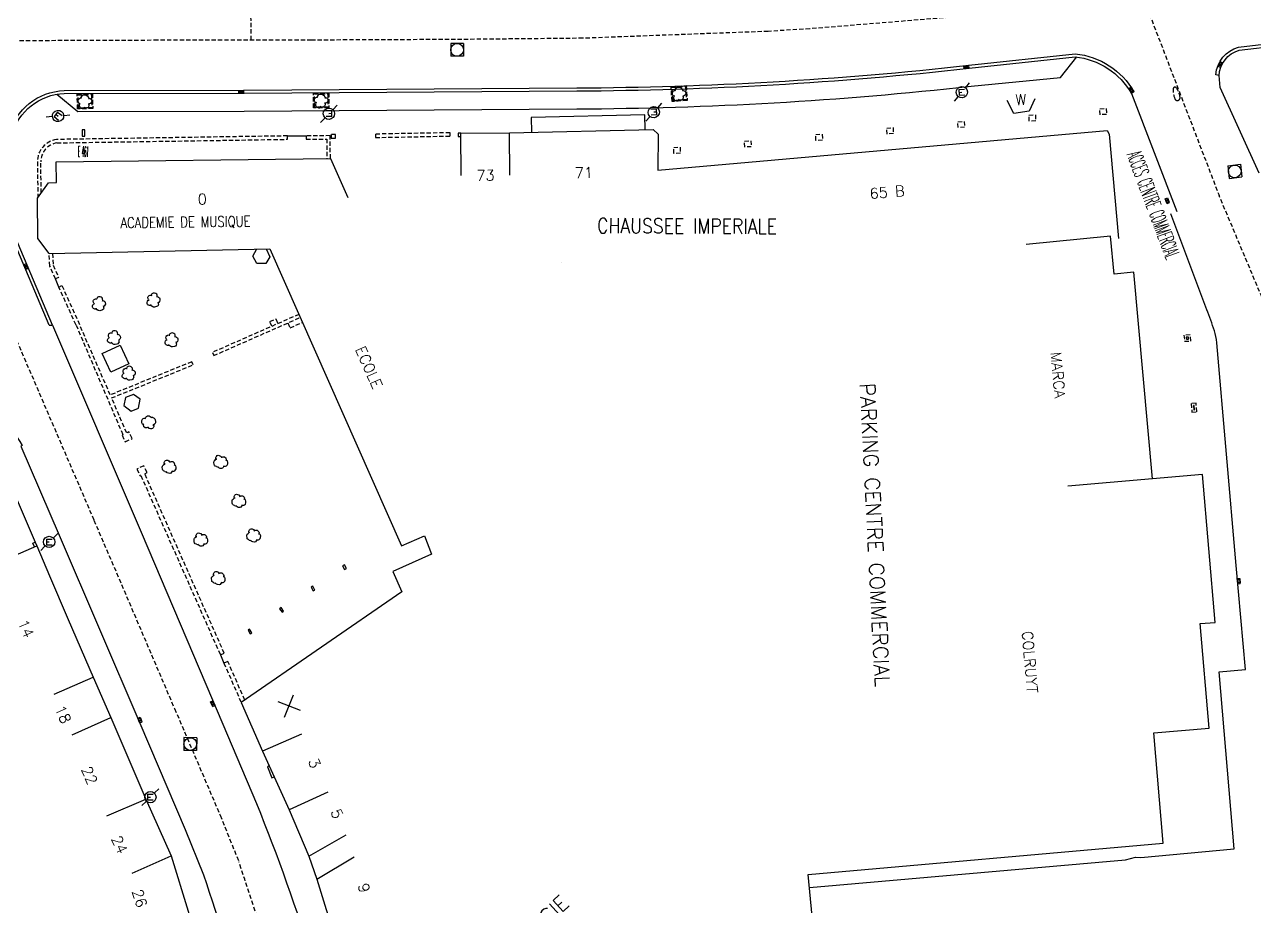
# Model space of a CAD drawing. Header units: millimetres. Extents: x 156998 to 158000, y 123000 to 124000.
# Drawn here: x 157605.7 to 157750.5, y 123395.4 to 123499.2 of the extents above; entities that cross this region are included whole.
import ezdxf
from ezdxf.enums import TextEntityAlignment as Align

# ---------------------------------------------------------------- set-up
doc = ezdxf.new("R2010")
doc.units = ezdxf.units.MM
doc.linetypes.add('DASHED', pattern=[0.75, 0.5, -0.25])
doc.layers.get('0').update_dxf_attribs({"linetype": 'CONTINUOUS'})
for name, color, linetype in [('W0001', 6, 'DASHED'), ('W0008', 7, 'CONTINUOUS'), ('W0100', 7, 'CONTINUOUS'), ('W0112', 1, 'DASHED'), ('W0300', 7, 'CONTINUOUS'), ('W0334', 7, 'CONTINUOUS'), ('W0400', 7, 'CONTINUOUS'), ('W0420', 7, 'CONTINUOUS'), ('W0471', 7, 'CONTINUOUS'), ('W0984', 7, 'CONTINUOUS'), ('W0989', 7, 'CONTINUOUS'), ('W0991', 7, 'CONTINUOUS'), ('W1102', 7, 'CONTINUOUS')]:
    doc.layers.add(name, color=color, linetype=linetype)
doc.styles.get("Standard").update_dxf_attribs({"font": 'romans.shx', "width": 0.85})

# ---------------------------------------------------------------- blocks, each defined once
blk = doc.blocks.new('T400')
for p, q in [((-0.15, 0.3), (0.15, 0.3)), ((-0.15, -0.25), (-0.15, 0.3)), ((-0.15, 0.15), (0.15, 0.15)), ((-0.15, 0), (0.15, 0)), ((0.15, 0.3), (0.15, -0.25)), ((-0.15, -0.15), (0.15, -0.15)), ((-0.15, -0.25), (-0.15, -0.3)), ((-0.15, -0.3), (0.15, -0.3)), ((0.15, -0.3), (0.15, -0.25))]:
    blk.add_line(p, q)
blk = doc.blocks.new('T471')
for p, q in [((-0.333334, 0.333334), (-0.333334, -0.333334)), ((-0.333334, 0.333334), (0.333334, 0.333334)), ((-0.333334, 0), (0, 0)), ((0.500001, 0.500001), (1.000002, 1.000002)), ((-0.500001, -0.500001), (-1.000002, -1.000002)), ((-0.333334, -0.333334), (0.333334, -0.333334))]:
    blk.add_line(p, q)
blk.add_ellipse((0, 0), major_axis=(0.471405, 0.471405), ratio=1, start_param=5.4977871438, end_param=11.780972451)
blk = doc.blocks.new('t991o')
at = {"color": 0, "linetype": 'Continuous'}
for p, q in [((-1, 1), (1, -1)), ((-1, -1), (1, 1))]:
    blk.add_line(p, q, dxfattribs=at)
blk = doc.blocks.new('T420')
for p, q in [((0.75, 0.75), (-0.75, 0.75)), ((-0.75, 0.75), (-0.75, -0.75)), ((0.75, 0.75), (0.75, -0.75)), ((0.75, -0.75), (-0.75, -0.75))]:
    blk.add_line(p, q)
blk.add_ellipse((0, 0), major_axis=(-0.53, 0.53), ratio=1, start_param=3.926991, end_param=10.210176)
blk = doc.blocks.new('T300')
for p, q in [((-0.8, 0.51), (-0.86, 0.34)), ((-0.86, 0.34), (-0.86, 0.17)), ((-0.86, 0.17), (-0.74, 0.06)), ((-0.69, 0.63), (-0.8, 0.51)), ((-0.8, -0.06), (-0.74, 0.06)), ((-0.74, 0.06), (-0.69, 0.11)), ((-0.57, 0.69), (-0.69, 0.63)), ((-0.46, 0.69), (-0.57, 0.69)), ((-0.29, 0.63), (-0.46, 0.69)), ((-0.29, 0.63), (-0.17, 0.74)), ((-0.23, 0.57), (-0.29, 0.63)), ((-0.17, 0.74), (-0.06, 0.8)), ((-0.06, 0.8), (0.06, 0.8)), ((0.06, 0.8), (0.23, 0.74)), ((0.23, 0.74), (0.34, 0.63)), ((0.34, 0.63), (0.4, 0.51)), ((0.46, 0.46), (0.34, 0.46)), ((0.4, 0.51), (0.4, 0.46)), ((0.57, 0.4), (0.46, 0.46)), ((0.57, 0.4), (0.69, 0.29)), ((0.69, 0.29), (0.74, 0.17)), ((0.74, 0.06), (0.69, -0.17)), ((0.74, 0.17), (0.74, 0.06)), ((-0.8, -0.17), (-0.8, -0.06)), ((-0.8, -0.23), (-0.8, -0.17)), ((-0.74, -0.34), (-0.8, -0.23)), ((-0.69, -0.4), (-0.74, -0.34)), ((-0.51, -0.46), (-0.69, -0.4)), ((-0.4, -0.46), (-0.51, -0.46)), ((-0.4, -0.46), (-0.34, -0.46)), ((-0.34, -0.46), (-0.34, -0.4)), ((-0.34, -0.51), (-0.34, -0.46)), ((-0.29, -0.63), (-0.34, -0.51)), ((-0.17, -0.74), (-0.29, -0.63)), ((-0.06, -0.8), (-0.17, -0.74)), ((0.06, -0.8), (-0.06, -0.8)), ((0.17, -0.74), (0.06, -0.8)), ((0.23, -0.69), (0.17, -0.74)), ((0.29, -0.46), (0.23, -0.46)), ((0.29, -0.63), (0.23, -0.69)), ((0.46, -0.4), (0.29, -0.46)), ((0.34, -0.51), (0.29, -0.63)), ((0.34, -0.51), (0.34, -0.46)), ((0.57, -0.34), (0.46, -0.4)), ((0.63, -0.29), (0.57, -0.34)), ((0.69, -0.17), (0.63, -0.29))]:
    blk.add_line(p, q)

msp = doc.modelspace()

# ---------------------------------------------------------------- linework, layer by layer
at = {"flags": 128}
msp.add_lwpolyline([(157668.95, 123471.25), (157668.95, 123471.25)], dxfattribs=at)
at = {"layer": 'W0001', "flags": 128}
msp.add_lwpolyline([(157840.62, 123619.85, 0.001234), (157789.01, 123589.4), (157770.94, 123578.82, -0.224783), (157762.57, 123578.09), (157748.59, 123583.79, 0.217615), (157734.12, 123582.68), (157693.71, 123560.36), (157665, 123544.55), (157639.25, 123530.51, 0.312777), (157632.23, 123518.13), (157632.34, 123497.36)], format="xyb", dxfattribs=at)
at = {"layer": 'W0001'}
for points in [[(157856.74, 123526.07), (157842.84, 123522.11), (157832.67, 123519.6), (157824.77, 123517.72), (157803.93, 123513.32), (157788.99, 123510.41), (157771.61, 123507.33), (157761.98, 123505.83), (157738.53, 123502.7), (157714.62, 123500.05), (157698.13, 123498.7), (157693.24, 123498.4), (157671.43, 123497.59), (157657.19, 123497.45), (157639.48, 123497.37), (157621.38, 123497.35), (157601.82, 123497.28), (157592.92, 123497.41), (157575.15, 123497.6), (157549.46, 123497.44), (157531.64, 123497.35), (157514.7, 123497.32), (157508.83, 123497.28), (157506.03, 123497.23)], [(157737.31, 123502.56), (157746.31, 123479.11)], [(157701.31, 123385.2), (157702.59, 123385.72), (157756.06, 123391.7), (157755.24, 123421.35), (157754, 123460.87), (157746.31, 123479.11)]]:
    msp.add_lwpolyline(points, dxfattribs=at)
msp.add_lwpolyline([(157604.77, 123462.05), (157613.88, 123440.88), (157623.36, 123418.72), (157628.73, 123406.17), (157630.94, 123400.68, -0.021797), (157640.61, 123367.47), (157646.54, 123344.64), (157651.08, 123327), (157651.67, 123325.02), (157655.63, 123312.42), (157659.09, 123302.14), (157666.35, 123287.26), (157676, 123267.79), (157687.08, 123245.3), (157687.97, 123242.99), (157706.28, 123205.67), (157711.3, 123195.49, -0.021177), (157719.71, 123173.9, -0.033563), (157730.22, 123136.56), (157732.5, 123124.81), (157736.92, 123099.46), (157744.77, 123054.45), (157754.21, 123000)], format="xyb", dxfattribs=at)
at = {"layer": 'W0008'}
for points in [[(157751.03, 123481.71), (157746.44, 123491.78), (157746.31, 123493.21), (157745.94, 123493.3, -0.315417), (157748.6, 123496.56), (157762.87, 123498.23), (157778.61, 123500.48), (157786.86, 123501.74), (157792.91, 123502.97), (157809.22, 123506.79), (157820.51, 123509.6, -0.333869), (157823.26, 123507.99), (157824.61, 123503.15)], [(157608.62, 123463.84), (157604.16, 123474.34), (157603.88, 123486.21, -0.336128), (157610.39, 123491.43), (157631.57, 123491.47), (157670.7, 123491.75, 0.02639), (157716.86, 123494.41), (157729.39, 123495.75, -0.2445), (157736.3, 123491.28), (157736, 123491.08), (157741.33, 123477.19)], [(157608.62, 123463.84), (157609, 123463.84), (157619.45, 123439.48), (157627.83, 123419.76), (157633.01, 123407.56, -0.041569), (157644.82, 123369.38, 0.331995), (157652.06, 123366.36), (157653.14, 123366.91), (157653.27, 123366.68), (157660.82, 123371.29), (157665.42, 123374.58), (157674.76, 123381.51), (157674.54, 123381.73), (157677.79, 123384.16, 0.300814), (157678.11, 123386.21), (157674.39, 123389.44)], [(157584.2, 123448.49), (157590.33, 123453.17, -0.468427), (157605.41, 123449.66), (157605.26, 123449.6), (157609.8, 123439.13), (157619.28, 123416.98), (157624.63, 123404.47), (157626.78, 123399.14, -0.021738), (157636.31, 123366.38), (157642.24, 123343.53), (157646.73, 123326.09), (157647.11, 123323.69), (157647.26, 123323.71, -0.272484), (157645.12, 123319.29), (157635.23, 123312.17), (157625.15, 123304.83)]]:
    msp.add_lwpolyline(points, format="xyb", dxfattribs=at)
at = {"layer": 'W0008', "flags": 128}
msp.add_lwpolyline([(157698.11, 123397.67), (157735.29, 123400.91), (157736.47, 123401.22), (157737.09, 123401.2), (157748.08, 123402.2), (157746.32, 123423.03), (157749.44, 123423.33), (157748.34, 123435.56), (157746.04, 123461.77, 0.049), (157745.76, 123463.18, 0.0188), (157744.88, 123465.65), (157740.64, 123476.93)], format="xyb", dxfattribs=at)
at = {"layer": 'W0100'}
for points in [[(157724.63, 123490.48), (157723.95, 123489.02), (157722.15, 123488.75), (157721.36, 123490.26)], [(157657.1, 123481.44), (157657.07, 123486.44), (157662.81, 123486.47), (157679.7, 123486.85), (157680.28, 123486.3)], [(157680.26, 123482.06), (157733.14, 123486.74), (157733.38, 123486.29), (157734.49, 123474.01)], [(157680.28, 123486.3), (157680.26, 123482.06)], [(157608.59, 123472.27), (157607.29, 123474.03), (157607.24, 123478.78), (157608.51, 123480.59), (157609.48, 123480.6), (157609.45, 123483.06), (157641.71, 123483.44), (157643.75, 123478.87)], [(157679.74, 123387.24), (157698.9, 123389.39), (157697.96, 123399.2), (157739.74, 123402.88), (157738.64, 123415.87), (157745.15, 123416.42), (157744.11, 123428.72), (157745.85, 123428.85), (157744.37, 123446.24), (157738.47, 123445.74), (157736.27, 123470.05), (157733.98, 123469.85), (157733.55, 123474.31)], [(157608.59, 123472.27), (157634.59, 123472.82), (157650.09, 123437.85), (157652.78, 123439.05), (157653.63, 123436.88), (157649.06, 123434.85), (157650.13, 123432.44), (157631.21, 123419.43), (157633.71, 123413.71), (157636.85, 123406.81), (157639.19, 123401.36)], [(157597.98, 123433.86), (157607.15, 123437.87), (157608.66, 123434.32), (157610.86, 123429.21), (157613.78, 123422.39), (157615.87, 123417.65), (157620, 123408.06), (157622.96, 123401.39), (157624.95, 123394.88), (157629.18, 123380.6), (157631.07, 123374.62), (157632.76, 123367.88), (157634.14, 123362.7), (157635.63, 123356.86), (157636.8, 123352.38), (157632.08, 123350.63)], [(157639.19, 123401.36), (157643.56, 123403.86)], [(157640.1, 123398.64), (157644.52, 123401.28)], [(157640.1, 123398.64), (157642.36, 123391.4)]]:
    msp.add_lwpolyline(points, dxfattribs=at)
msp.add_lwpolyline([(157612.8, 123486.81), (157612.5, 123486.82), (157612.49, 123486.06), (157612.79, 123486.06)], close=True, dxfattribs=at)
at = {"layer": 'W0112'}
for points in [[(157683.6, 123492.03), (157683.71, 123490.26), (157681.93, 123490.15), (157681.81, 123491.91)], [(157683.51, 123491.92), (157683.61, 123490.36), (157682.02, 123490.26), (157681.92, 123491.82)], [(157613.69, 123491.09), (157613.74, 123489.32), (157611.96, 123489.27), (157611.9, 123491.03)], [(157613.59, 123490.98), (157613.64, 123489.42), (157612.05, 123489.37), (157612, 123490.94)], [(157641.52, 123491.17), (157641.53, 123489.4), (157639.74, 123489.4), (157639.73, 123491.16)], [(157641.42, 123491.07), (157641.43, 123489.5), (157639.84, 123489.5), (157639.83, 123491.06)], [(157732.32, 123488.59), (157732.28, 123489.29), (157733.03, 123489.33), (157733.07, 123488.63)], [(157715.61, 123487.07), (157715.57, 123487.77), (157716.32, 123487.81), (157716.36, 123487.11)], [(157723.98, 123487.84), (157723.94, 123488.54), (157724.69, 123488.58), (157724.73, 123487.88)], [(157641.81, 123485.85), (157642.33, 123485.85), (157642.33, 123486.25), (157641.8, 123486.25)], [(157647.03, 123485.91), (157655.8, 123486.08), (157655.79, 123486.48), (157647.02, 123486.31)], [(157698.87, 123485.56), (157698.84, 123486.26), (157699.59, 123486.3), (157699.63, 123485.6)], [(157707.23, 123486.32), (157707.19, 123487.03), (157707.94, 123487.07), (157707.98, 123486.37)], [(157682.15, 123484.03), (157682.12, 123484.73), (157682.87, 123484.78), (157682.91, 123484.07)], [(157690.5, 123484.79), (157690.46, 123485.49), (157691.21, 123485.53), (157691.25, 123484.83)], [(157743, 123461.95), (157742.92, 123462.68), (157742.17, 123462.66), (157742.26, 123461.93)], [(157742.72, 123462.19), (157742.7, 123462.43), (157742.45, 123462.42), (157742.48, 123462.19)], [(157743.71, 123453.64), (157743.61, 123454.66), (157743.02, 123454.61), (157743.12, 123453.59)], [(157743.44, 123453.87), (157743.38, 123454.39), (157743.29, 123454.38), (157743.34, 123453.86)], [(157619.4, 123446.13), (157628.76, 123425.02), (157629.22, 123425.22), (157619.85, 123446.35), (157620.13, 123446.49), (157619.74, 123447.28), (157618.93, 123446.89), (157619.32, 123446.09)], [(157643.36, 123435.08), (157643.59, 123435.2), (157643.36, 123435.64), (157643.13, 123435.52)], [(157639.67, 123432.55), (157639.88, 123432.66), (157639.65, 123433.1), (157639.45, 123433)], [(157636.02, 123430.06), (157636.19, 123430.19), (157635.9, 123430.59), (157635.72, 123430.46)], [(157632.28, 123427.52), (157632.46, 123427.63), (157632.19, 123428.05), (157632.02, 123427.94)]]:
    msp.add_lwpolyline(points, close=True, dxfattribs=at)
msp.add_lwpolyline([(157741.06, 123491.83, 0.156549), (157740.92, 123491.69, 0.104561), (157741.1, 123490.49, 0.388125), (157741.5, 123490.28, 0.388125), (157741.73, 123490.67, 0.104561), (157741.26, 123491.79, 0.156549)], format="xyb", close=True, dxfattribs=at)
msp.add_lwpolyline([(157607.67, 123479.4), (157607.62, 123483.05, -0.371021), (157609.51, 123485.28), (157636.68, 123485.7), (157636.67, 123486.1), (157609.47, 123485.68, 0.374341), (157607.22, 123483.05), (157607.28, 123478.84)], format="xyb", dxfattribs=at)
for points in [[(157641.71, 123483.44), (157641.68, 123486.13), (157638.86, 123486.1), (157638.86, 123485.7), (157641.28, 123485.73), (157641.31, 123483.43)], [(157657.07, 123486.44), (157656.74, 123486.43), (157656.75, 123486.03), (157657.07, 123486.04)], [(157609, 123472.25), (157609.08, 123470.89), (157609.72, 123469.43), (157609.35, 123469.27), (157608.68, 123470.79), (157608.6, 123472.26)], [(157611.77, 123463.84), (157609.74, 123468.31), (157610.11, 123468.48), (157612.21, 123463.84)], [(157638.01, 123465.1), (157627.82, 123460.62), (157627.98, 123460.25), (157638.18, 123464.74)], [(157634.83, 123463.7), (157634.59, 123464.25), (157635.3, 123464.56), (157635.54, 123464.01)], [(157636.71, 123464.09), (157636.97, 123463.51), (157638.43, 123464.16)], [(157611.77, 123463.84), (157617.28, 123450.93), (157617.19, 123450.88), (157617.57, 123450.1), (157618.38, 123450.5), (157618, 123451.28), (157617.73, 123451.15), (157615.96, 123455.26), (157625.54, 123459.15), (157625.39, 123459.52), (157615.8, 123455.62), (157612.21, 123463.84)], [(157606.87, 123437.75), (157606.68, 123438.18), (157606.96, 123438.3), (157607.15, 123437.87)], [(157631.63, 123419.72), (157629.64, 123424.27), (157629.18, 123424.07), (157631.21, 123419.43)]]:
    msp.add_lwpolyline(points, dxfattribs=at)
at = {"layer": 'W0334'}
msp.add_line((157639.19, 123401.36), (157640.1, 123398.64), dxfattribs=at)
for points in [[(157746.32, 123493.17, -0.321325), (157748.68, 123496.18), (157762.92, 123497.84), (157778.66, 123500.09), (157786.93, 123501.36), (157792.99, 123502.59), (157809.31, 123506.41), (157820.55, 123509.22, -0.333869), (157822.9, 123507.87), (157824.23, 123503.05)], [(157609, 123463.84), (157604.51, 123474.42), (157604.23, 123486.17, -0.333946), (157610.39, 123491.08), (157631.57, 123491.12), (157670.7, 123491.4, 0.02639), (157716.89, 123494.06), (157729.36, 123495.39, -0.245351), (157736, 123491.08)], [(157609.51, 123491), (157611.99, 123488.96), (157631.58, 123489), (157670.71, 123489.28, 0.026386), (157717.12, 123491.95), (157727.67, 123492.99), (157729.58, 123495.39)]]:
    msp.add_lwpolyline(points, format="xyb", dxfattribs=at)
for points in [[(157678.76, 123486.83), (157678.72, 123488.57), (157665.36, 123488.27), (157665.4, 123486.53)], [(157636.67, 123486.1), (157638.86, 123486.1)], [(157634.14, 123472.82), (157634.58, 123471.86), (157634.1, 123471.07), (157633.07, 123471.1), (157632.57, 123471.94), (157633.05, 123472.81)], [(157609.74, 123468.31), (157609.35, 123469.27)], [(157604.84, 123443.24), (157606.96, 123438.3)], [(157628.76, 123425.02), (157629.18, 123424.07)], [(157634.51, 123411.96), (157634.29, 123411.86), (157634.81, 123410.56), (157635.09, 123410.69)]]:
    msp.add_lwpolyline(points, dxfattribs=at)
for points in [[(157616.98, 123461.46), (157617.98, 123459.26), (157615.86, 123458.3), (157614.86, 123460.49)], [(157619.32, 123455.11), (157618.52, 123455.67), (157617.58, 123455.33), (157617.4, 123454.39), (157618.26, 123453.7), (157619.14, 123454.05)]]:
    msp.add_lwpolyline(points, close=True, dxfattribs=at)
at = {"layer": 'W1102'}
for p, q in [((157662.83, 123481.47), (157662.81, 123486.47)), ((157733.55, 123474.31), (157723.6, 123473.34)), ((157738.47, 123445.74), (157728.51, 123444.9)), ((157609.19, 123420.42), (157613.78, 123422.39)), ((157611.3, 123415.63), (157615.87, 123417.65)), ((157638.29, 123415.72), (157633.71, 123413.71)), ((157615.41, 123406.08), (157620, 123408.06)), ((157641.4, 123408.88), (157636.85, 123406.81)), ((157618.36, 123399.34), (157622.96, 123401.39))]:
    msp.add_line(p, q, dxfattribs=at)

# ---------------------------------------------------------------- block references
at = {"layer": 'W0300'}
for p, rotation in [((157682.76, 123491.09), 93.70757494782927), ((157612.82, 123490.18), 91.82572338227858), ((157640.63, 123490.28), 90.34642613044176), ((157614.45, 123466.23), 293.8399860349532), ((157620.88, 123466.66), 294.4556383374572), ((157616.23, 123462.24), 294.4556383374572), ((157623, 123461.97), 294.4556383374572), ((157617.96, 123458.05), 294.4556383374572), ((157620.42, 123452.38), 21.70100488467293), ((157628.71, 123447.74), 198.5041944254552), ((157622.63, 123447.17), 198.5041944254552), ((157630.85, 123443.16), 198.5041944254552), ((157626.37, 123438.61), 198.5041944254552), ((157632.58, 123439.09), 198.5041944254552), ((157628.42, 123434.07), 198.5041944254552)]:
    msp.add_blockref('T300', p, dxfattribs=dict(at, rotation=rotation))
at = {"layer": 'W0400'}
for p, rotation in [((157746.46, 123494.49), 156.4536125650989), ((157716.58, 123494.2), 94.60365511632082), ((157735.98, 123491.48), 213.5161912923896), ((157631.22, 123491.3), 90.10169797473992), ((157740.22, 123478.47), 21.78465762260783), ((157605.87, 123470.71), 202.987007780631), ((157748.63, 123433.72), 5.912337571309348), ((157627.87, 123419.3), 23.02240185697624), ((157619.29, 123417.38), 23.16997483990431)]:
    msp.add_blockref('T400', p, dxfattribs=dict(at, rotation=rotation))
at = {"layer": 'W0420'}
for p, rotation in [((157656.63, 123496.23), 0.24537450469327), ((157748.16, 123481.93), 96.57563335084791), ((157625.22, 123414.54), 359.9277290036632)]:
    msp.add_blockref('T420', p, dxfattribs=dict(at, rotation=rotation))
at = {"layer": 'W0471'}
for p, rotation in [((157716.04, 123491.25), 4.60365511632082), ((157609.65, 123488.44), 320.612158942809), ((157641.54, 123488.71), 181.264331421996), ((157679.77, 123488.89), 183.564651479475), ((157608.61, 123438.32), 359.9277290036632), ((157620.52, 123408.29), 359.9277290036632)]:
    msp.add_blockref('T471', p, dxfattribs=dict(at, rotation=rotation))
at = {"layer": 'W0991', "rotation": 23.6718807087365}
msp.add_blockref('t991o', (157636.84, 123419.03), dxfattribs=at)

# ---------------------------------------------------------------- texts
at = {"layer": 'W0984'}
for s, rotation, p in [('W', 3.7995, (157722.99, 123490.37)), ('ECOLE', 293.9058, (157646.25, 123458.87)), ('MARCA', 275.165, (157727.35, 123457.98)), ('COLRUYT', 274.8578, (157724.05, 123424.19))]:
    msp.add_text(s, height=1.25, rotation=rotation, dxfattribs=at).set_placement(p, align=Align.MIDDLE)
for s, rotation, width, p in [('E 461', 359.2924, 0.2, (157612.63, 123484.25)), ('ACADEMIE DE MUSIQUE', 0.6717, 0.8, (157624.66, 123475.91))]:
    msp.add_text(s, height=1.25, rotation=rotation, dxfattribs=dict(at, width=width)).set_placement(p, align=Align.MIDDLE)
at = {"layer": 'W0989', "width": 0.4}
msp.add_text('ACCES CENTRE COMMERCIAL', height=1.75, rotation=290.5567, dxfattribs=at).set_placement((157738.6, 123477.99), align=Align.MIDDLE)
at = {"layer": 'W0989'}
for s, rotation, p in [('PARKING CENTRE COMMERCIAL', 272.8841, (157705.8, 123439.15)), ('IMPASSE FENSIE', 42.6214, (157662.4, 123389.85))]:
    msp.add_text(s, height=1.75, rotation=rotation, dxfattribs=at).set_placement(p, align=Align.MIDDLE)
at = {"layer": 'W0989', "insert": (157673.11, 123476.42), "char_height": 1.75, "attachment_point": 1, "rotation": 359.7392}
msp.add_mtext_dynamic_manual_height_columns('CHAUSSEE IMPERIALE', width=48.9758, gutter_width=12.5, heights=[0], dxfattribs=at)
at = {"layer": 'W0991'}
for s, rotation, p in [('73', 0.2977, (157659.97, 123481.46)), ('71', 1.9397, (157671.55, 123481.77)), ('65 B', 5.1731, (157707.24, 123479.48)), ('0', 0.6717, (157626.63, 123478.67)), ('14', 293.2204, (157605.88, 123428.13)), ('18', 293.8227, (157610.24, 123418.02)), ('3', 294.4277, (157639.85, 123412.29)), ('22', 293.2793, (157613.35, 123410.85)), ('5', 293.2661, (157642.49, 123406.35)), ('24', 293.6276, (157616.89, 123402.7)), ('9', 287.3175, (157645.67, 123397.6)), ('26', 286.9698, (157619.26, 123396.39))]:
    msp.add_text(s, height=1.25, rotation=rotation, dxfattribs=at).set_placement(p, align=Align.MIDDLE)

doc.saveas('drawing.dxf')
